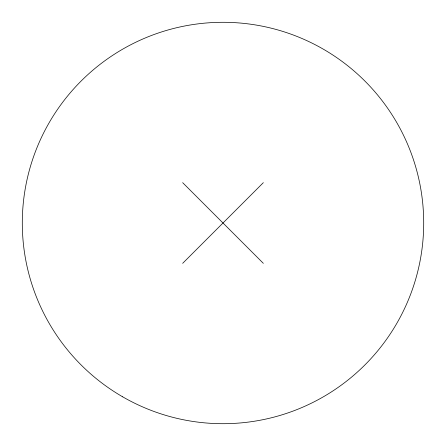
<?xml version="1.0" encoding="UTF-8"?>
<svg xmlns="http://www.w3.org/2000/svg" width="446" height="446" viewBox="0 0 446 446"><rect width="100%" height="100%" fill="white"/><g stroke="black" fill="none" stroke-linecap="round" stroke-linejoin="round"><path stroke-width="0.67" d="M182.67 263.33L263.33 182.67M182.67 182.67L263.33 263.33M122.65 396.812A200.7 200.7 0 0 0 423.7 223A200.7 200.7 0 0 0 122.65 49.188A200.7 200.7 0 0 0 122.65 396.812"/></g></svg>
